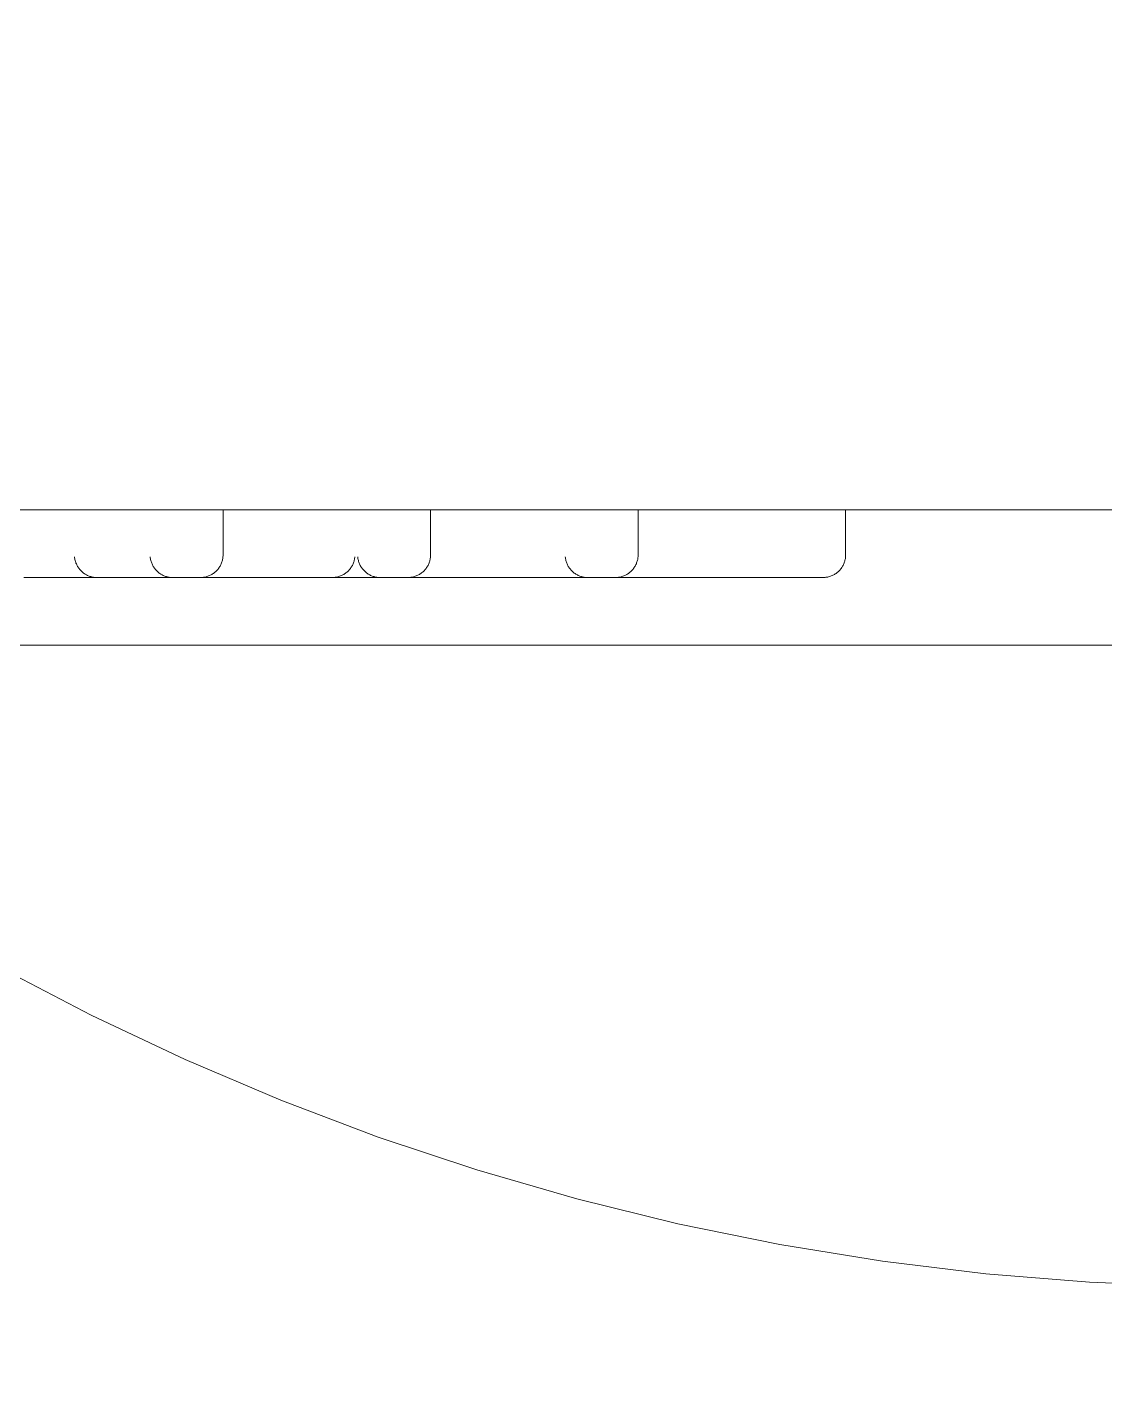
# Model space of a CAD drawing. Header units: metres. Extents: x 13415 to 21618, y 7657 to 10396.
# Drawn here: x 17731.63 to 17736.39, y 9334.41 to 9340.48 of the extents above; entities that cross this region are included whole.
import ezdxf

# ---------------------------------------------------------------- set-up
doc = ezdxf.new("R2010")
doc.units = ezdxf.units.M
doc.header["$LTSCALE"] = 0.2
doc.layers.add('02', color=2, linetype='Continuous')
doc.layers.add('A-GENM', color=2, linetype='Continuous', lineweight=9)

msp = doc.modelspace()

# ---------------------------------------------------------------- hatches: boundary and pattern name
at = {"layer": '02'}
h = msp.add_hatch(dxfattribs=at)
h.set_pattern_fill('ANGLE', color=1, scale=5)
h.set_pattern_definition([(0, (-6806.05, 3562.744), (0, 34.925), [25.4, -9.525]), (90, (-6806.05, 3562.744), (-34.925, 2e-15), [25.4, -9.525])])
h.paths.add_polyline_path([(17948.7938, 9438.521), (17688.7938, 9438.521), (17688.7938, 9148.521), (17948.7938, 9148.521)])

# ---------------------------------------------------------------- linework, layer by layer
at = {"layer": 'A-GENM'}
for p, q in [((17731.6791, 9338.3471), (17732.4604, 9338.3471)), ((17732.4907, 9338.1471), (17732.4907, 9338.3471)), ((17732.5968, 9338.3471), (17733.378, 9338.3471)), ((17733.4084, 9338.1471), (17733.4084, 9338.3471)), ((17733.5145, 9338.3471), (17734.2957, 9338.3471)), ((17734.326, 9338.1471), (17734.326, 9338.3471)), ((17734.4321, 9338.3471), (17735.2134, 9338.3471)), ((17736.3676, 9338.3471), (17735.1187, 9338.3471)), ((17735.2437, 9338.1471), (17735.2437, 9338.3471))]:
    msp.add_line(p, q, dxfattribs=at)
at = {"layer": 'A-GENM', "flags": 128}
for points in [[(17724.428, 9338.3471), (17725.0999, 9338.3471), (17725.7908, 9338.3471), (17726.4997, 9338.3471), (17727.2255, 9338.3471), (17727.9669, 9338.3471), (17728.7228, 9338.3471), (17729.492, 9338.3471), (17730.2733, 9338.3471), (17731.0654, 9338.3471), (17731.867, 9338.3471), (17732.6769, 9338.3471), (17733.4938, 9338.3471), (17734.3163, 9338.3471), (17735.1431, 9338.3471), (17735.973, 9338.3471), (17736.8045, 9338.3471)], [(17729.0305, 9338.1471), (17729.2613, 9337.9271), (17729.6066, 9337.6232), (17729.9638, 9337.3334), (17730.3323, 9337.0582), (17730.7115, 9336.7978), (17731.1008, 9336.5529), (17731.4996, 9336.3237), (17731.9073, 9336.1107), (17732.3231, 9335.9141), (17732.7465, 9335.7343), (17733.1767, 9335.5716), (17733.6131, 9335.4262), (17734.055, 9335.2984), (17734.5016, 9335.1883), (17734.9522, 9335.0962), (17735.4062, 9335.0222), (17735.8628, 9334.9664), (17736.3212, 9334.9289), (17736.7808, 9334.9098), (17737.0291, 9334.9071)], [(17731.9338, 9338.0471), (17731.9298, 9338.0472), (17731.9258, 9338.0474), (17731.9218, 9338.0478), (17731.9179, 9338.0484), (17731.9139, 9338.0491), (17731.91, 9338.05), (17731.9062, 9338.051), (17731.9023, 9338.0522), (17731.8986, 9338.0535), (17731.8949, 9338.055), (17731.8912, 9338.0566), (17731.8876, 9338.0584), (17731.8841, 9338.0603), (17731.8807, 9338.0624), (17731.8773, 9338.0646), (17731.8741, 9338.0669), (17731.8709, 9338.0694), (17731.8679, 9338.0719), (17731.8649, 9338.0746), (17731.8621, 9338.0774), (17731.8593, 9338.0804), (17731.8567, 9338.0834), (17731.8542, 9338.0865), (17731.8519, 9338.0898), (17731.8496, 9338.0931), (17731.8476, 9338.0965), (17731.8456, 9338.1), (17731.8438, 9338.1035), (17731.8421, 9338.1072), (17731.8406, 9338.1109), (17731.8392, 9338.1146), (17731.838, 9338.1184), (17731.8369, 9338.1223), (17731.836, 9338.1262), (17731.8353, 9338.1301), (17731.8346, 9338.1341), (17731.8342, 9338.1381)], [(17732.2684, 9338.0471), (17732.2644, 9338.0472), (17732.2604, 9338.0474), (17732.2564, 9338.0478), (17732.2524, 9338.0484), (17732.2485, 9338.0491), (17732.2446, 9338.05), (17732.2407, 9338.051), (17732.2369, 9338.0522), (17732.2331, 9338.0535), (17732.2294, 9338.055), (17732.2258, 9338.0566), (17732.2222, 9338.0584), (17732.2187, 9338.0603), (17732.2153, 9338.0624), (17732.2119, 9338.0646), (17732.2087, 9338.0669), (17732.2055, 9338.0694), (17732.2024, 9338.0719), (17732.1995, 9338.0746), (17732.1966, 9338.0774), (17732.1939, 9338.0804), (17732.1913, 9338.0834), (17732.1888, 9338.0865), (17732.1865, 9338.0898), (17732.1842, 9338.0931), (17732.1821, 9338.0965), (17732.1802, 9338.1), (17732.1784, 9338.1035), (17732.1767, 9338.1072), (17732.1752, 9338.1109), (17732.1738, 9338.1146), (17732.1726, 9338.1184), (17732.1715, 9338.1223), (17732.1706, 9338.1262), (17732.1698, 9338.1301), (17732.1692, 9338.1341), (17732.1688, 9338.1381)], [(17732.4907, 9338.1471), (17732.4906, 9338.1431), (17732.4904, 9338.1391), (17732.49, 9338.1351), (17732.4894, 9338.1312), (17732.4887, 9338.1273), (17732.4878, 9338.1233), (17732.4868, 9338.1195), (17732.4856, 9338.1157), (17732.4843, 9338.1119), (17732.4828, 9338.1082), (17732.4812, 9338.1045), (17732.4794, 9338.1009), (17732.4775, 9338.0974), (17732.4754, 9338.094), (17732.4732, 9338.0907), (17732.4709, 9338.0874), (17732.4685, 9338.0842), (17732.4659, 9338.0812), (17732.4632, 9338.0782), (17732.4604, 9338.0754), (17732.4575, 9338.0727), (17732.4544, 9338.07), (17732.4513, 9338.0676), (17732.4481, 9338.0652), (17732.4447, 9338.063), (17732.4413, 9338.0609), (17732.4378, 9338.0589), (17732.4343, 9338.0571), (17732.4306, 9338.0554), (17732.4269, 9338.0539), (17732.4232, 9338.0525), (17732.4194, 9338.0513), (17732.4155, 9338.0502), (17732.4116, 9338.0493), (17732.4077, 9338.0486), (17732.4037, 9338.048), (17732.3998, 9338.0475), (17732.3958, 9338.0472), (17732.3918, 9338.0471), (17732.3907, 9338.0471)], [(17733.0735, 9338.1391), (17733.0731, 9338.1351), (17733.0725, 9338.1312), (17733.0718, 9338.1273), (17733.0709, 9338.1233), (17733.0699, 9338.1195), (17733.0687, 9338.1157), (17733.0674, 9338.1119), (17733.0659, 9338.1082), (17733.0643, 9338.1045), (17733.0625, 9338.1009), (17733.0606, 9338.0974), (17733.0585, 9338.094), (17733.0563, 9338.0907), (17733.054, 9338.0874), (17733.0516, 9338.0842), (17733.049, 9338.0812), (17733.0463, 9338.0782), (17733.0435, 9338.0754), (17733.0405, 9338.0727), (17733.0375, 9338.07), (17733.0344, 9338.0676), (17733.0311, 9338.0652), (17733.0278, 9338.063), (17733.0244, 9338.0609), (17733.0209, 9338.0589), (17733.0174, 9338.0571), (17733.0137, 9338.0554), (17733.01, 9338.0539), (17733.0063, 9338.0525), (17733.0025, 9338.0513), (17732.9986, 9338.0502), (17732.9947, 9338.0493), (17732.9908, 9338.0486), (17732.9868, 9338.048), (17732.9829, 9338.0475), (17732.9789, 9338.0472), (17732.9749, 9338.0471), (17732.9738, 9338.0471)], [(17733.186, 9338.0471), (17733.182, 9338.0472), (17733.1781, 9338.0474), (17733.1741, 9338.0478), (17733.1701, 9338.0484), (17733.1662, 9338.0491), (17733.1623, 9338.05), (17733.1584, 9338.051), (17733.1546, 9338.0522), (17733.1508, 9338.0535), (17733.1471, 9338.055), (17733.1435, 9338.0566), (17733.1399, 9338.0584), (17733.1364, 9338.0603), (17733.1329, 9338.0624), (17733.1296, 9338.0646), (17733.1263, 9338.0669), (17733.1232, 9338.0694), (17733.1201, 9338.0719), (17733.1172, 9338.0746), (17733.1143, 9338.0774), (17733.1116, 9338.0804), (17733.109, 9338.0834), (17733.1065, 9338.0865), (17733.1041, 9338.0898), (17733.1019, 9338.0931), (17733.0998, 9338.0965), (17733.0978, 9338.1), (17733.096, 9338.1035), (17733.0944, 9338.1072), (17733.0928, 9338.1109), (17733.0915, 9338.1146), (17733.0902, 9338.1184), (17733.0892, 9338.1223), (17733.0883, 9338.1262), (17733.0875, 9338.1301), (17733.0869, 9338.1341), (17733.0865, 9338.1381)], [(17733.4084, 9338.1471), (17733.4083, 9338.1431), (17733.4081, 9338.1391), (17733.4077, 9338.1351), (17733.4071, 9338.1312), (17733.4064, 9338.1273), (17733.4055, 9338.1233), (17733.4045, 9338.1195), (17733.4033, 9338.1157), (17733.402, 9338.1119), (17733.4005, 9338.1082), (17733.3989, 9338.1045), (17733.3971, 9338.1009), (17733.3952, 9338.0974), (17733.3931, 9338.094), (17733.3909, 9338.0907), (17733.3886, 9338.0874), (17733.3861, 9338.0842), (17733.3836, 9338.0812), (17733.3809, 9338.0782), (17733.378, 9338.0754), (17733.3751, 9338.0727), (17733.3721, 9338.07), (17733.369, 9338.0676), (17733.3657, 9338.0652), (17733.3624, 9338.063), (17733.359, 9338.0609), (17733.3555, 9338.0589), (17733.3519, 9338.0571), (17733.3483, 9338.0554), (17733.3446, 9338.0539), (17733.3409, 9338.0525), (17733.337, 9338.0513), (17733.3332, 9338.0502), (17733.3293, 9338.0493), (17733.3254, 9338.0486), (17733.3214, 9338.048), (17733.3174, 9338.0475), (17733.3135, 9338.0472), (17733.3095, 9338.0471), (17733.3084, 9338.0471)], [(17734.1037, 9338.0471), (17734.0997, 9338.0472), (17734.0957, 9338.0474), (17734.0917, 9338.0478), (17734.0878, 9338.0484), (17734.0838, 9338.0491), (17734.0799, 9338.05), (17734.0761, 9338.051), (17734.0723, 9338.0522), (17734.0685, 9338.0535), (17734.0648, 9338.055), (17734.0611, 9338.0566), (17734.0575, 9338.0584), (17734.054, 9338.0603), (17734.0506, 9338.0624), (17734.0473, 9338.0646), (17734.044, 9338.0669), (17734.0408, 9338.0694), (17734.0378, 9338.0719), (17734.0348, 9338.0746), (17734.032, 9338.0774), (17734.0293, 9338.0804), (17734.0266, 9338.0834), (17734.0242, 9338.0865), (17734.0218, 9338.0898), (17734.0196, 9338.0931), (17734.0175, 9338.0965), (17734.0155, 9338.1), (17734.0137, 9338.1035), (17734.012, 9338.1072), (17734.0105, 9338.1109), (17734.0091, 9338.1146), (17734.0079, 9338.1184), (17734.0068, 9338.1223), (17734.0059, 9338.1262), (17734.0052, 9338.1301), (17734.0046, 9338.1341), (17734.0041, 9338.1381)], [(17734.326, 9338.1471), (17734.326, 9338.1431), (17734.3257, 9338.1391), (17734.3253, 9338.1351), (17734.3248, 9338.1312), (17734.3241, 9338.1273), (17734.3232, 9338.1233), (17734.3222, 9338.1195), (17734.321, 9338.1157), (17734.3196, 9338.1119), (17734.3182, 9338.1082), (17734.3165, 9338.1045), (17734.3147, 9338.1009), (17734.3128, 9338.0974), (17734.3108, 9338.094), (17734.3086, 9338.0907), (17734.3063, 9338.0874), (17734.3038, 9338.0842), (17734.3012, 9338.0812), (17734.2985, 9338.0782), (17734.2957, 9338.0754), (17734.2928, 9338.0727), (17734.2898, 9338.07), (17734.2866, 9338.0676), (17734.2834, 9338.0652), (17734.2801, 9338.063), (17734.2767, 9338.0609), (17734.2732, 9338.0589), (17734.2696, 9338.0571), (17734.266, 9338.0554), (17734.2623, 9338.0539), (17734.2585, 9338.0525), (17734.2547, 9338.0513), (17734.2509, 9338.0502), (17734.247, 9338.0493), (17734.243, 9338.0486), (17734.2391, 9338.048), (17734.2351, 9338.0475), (17734.2311, 9338.0472), (17734.2271, 9338.0471), (17734.226, 9338.0471)], [(17735.2437, 9338.1471), (17735.2436, 9338.1431), (17735.2434, 9338.1391), (17735.243, 9338.1351), (17735.2424, 9338.1312), (17735.2417, 9338.1273), (17735.2408, 9338.1233), (17735.2398, 9338.1195), (17735.2386, 9338.1157), (17735.2373, 9338.1119), (17735.2358, 9338.1082), (17735.2342, 9338.1045), (17735.2324, 9338.1009), (17735.2305, 9338.0974), (17735.2284, 9338.094), (17735.2262, 9338.0907), (17735.2239, 9338.0874), (17735.2215, 9338.0842), (17735.2189, 9338.0812), (17735.2162, 9338.0782), (17735.2134, 9338.0754), (17735.2105, 9338.0727), (17735.2074, 9338.07), (17735.2043, 9338.0676), (17735.2011, 9338.0652), (17735.1977, 9338.063), (17735.1943, 9338.0609), (17735.1908, 9338.0589), (17735.1873, 9338.0571), (17735.1836, 9338.0554), (17735.18, 9338.0539), (17735.1762, 9338.0525), (17735.1724, 9338.0513), (17735.1685, 9338.0502), (17735.1646, 9338.0493), (17735.1607, 9338.0486), (17735.1568, 9338.048), (17735.1528, 9338.0475), (17735.1488, 9338.0472), (17735.1448, 9338.0471), (17735.1437, 9338.0471)], [(17732.0314, 9338.0471), (17732.0115, 9338.0471), (17731.9914, 9338.0471), (17731.971, 9338.0471), (17731.9506, 9338.0471), (17731.9299, 9338.0471), (17731.9092, 9338.0471), (17731.8885, 9338.0471), (17731.8677, 9338.0471), (17731.8469, 9338.0471), (17731.8261, 9338.0471), (17731.8054, 9338.0471), (17731.7849, 9338.0471), (17731.7644, 9338.0471), (17731.7442, 9338.0471), (17731.7241, 9338.0471), (17731.7043, 9338.0471), (17731.6847, 9338.0471), (17731.6654, 9338.0471), (17731.6465, 9338.0471), (17731.6279, 9338.0471), (17731.6097, 9338.0471)], [(17731.6256, 9338.0471), (17731.6442, 9338.0471), (17731.663, 9338.0471), (17731.6823, 9338.0471), (17731.7018, 9338.0471), (17731.71, 9338.0471)], [(17731.71, 9338.0471), (17731.7299, 9338.0471), (17731.7501, 9338.0471), (17731.7704, 9338.0471), (17731.7909, 9338.0471), (17731.8115, 9338.0471), (17731.8322, 9338.0471), (17731.8529, 9338.0471), (17731.8737, 9338.0471), (17731.8945, 9338.0471), (17731.9153, 9338.0471), (17731.936, 9338.0471), (17731.9565, 9338.0471), (17731.977, 9338.0471), (17731.9973, 9338.0471), (17732.0173, 9338.0471), (17732.0372, 9338.0471), (17732.0567, 9338.0471), (17732.076, 9338.0471), (17732.0949, 9338.0471), (17732.1135, 9338.0471), (17732.1317, 9338.0471), (17732.1495, 9338.0471), (17732.1668, 9338.0471), (17732.1837, 9338.0471), (17732.2, 9338.0471), (17732.2159, 9338.0471), (17732.2311, 9338.0471), (17732.2458, 9338.0471), (17732.2599, 9338.0471), (17732.2734, 9338.0471), (17732.2863, 9338.0471), (17732.2984, 9338.0471), (17732.3099, 9338.0471), (17732.3207, 9338.0471), (17732.3307, 9338.0471), (17732.3401, 9338.0471), (17732.3486, 9338.0471), (17732.3565, 9338.0471), (17732.3635, 9338.0471), (17732.3697, 9338.0471), (17732.3752, 9338.0471), (17732.3798, 9338.0471), (17732.3836, 9338.0471), (17732.3867, 9338.0471), (17732.3888, 9338.0471), (17732.3902, 9338.0471), (17732.3907, 9338.0471)], [(17732.7594, 9338.0471), (17732.7424, 9338.0471), (17732.7248, 9338.0471), (17732.7069, 9338.0471), (17732.6885, 9338.0471), (17732.6698, 9338.0471), (17732.6507, 9338.0471), (17732.6313, 9338.0471), (17732.6116, 9338.0471), (17732.5917, 9338.0471), (17732.5715, 9338.0471), (17732.5511, 9338.0471), (17732.5306, 9338.0471), (17732.51, 9338.0471), (17732.4893, 9338.0471), (17732.4685, 9338.0471), (17732.4477, 9338.0471), (17732.4269, 9338.0471), (17732.4062, 9338.0471), (17732.3855, 9338.0471), (17732.365, 9338.0471), (17732.3445, 9338.0471), (17732.3243, 9338.0471), (17732.3043, 9338.0471), (17732.2845, 9338.0471), (17732.2649, 9338.0471), (17732.2457, 9338.0471), (17732.2268, 9338.0471), (17732.2083, 9338.0471), (17732.1902, 9338.0471), (17732.1725, 9338.0471), (17732.1552, 9338.0471), (17732.1384, 9338.0471), (17732.1221, 9338.0471), (17732.1064, 9338.0471), (17732.0912, 9338.0471), (17732.0766, 9338.0471), (17732.0626, 9338.0471), (17732.0492, 9338.0471), (17732.0364, 9338.0471), (17732.0244, 9338.0471), (17732.013, 9338.0471), (17732.0023, 9338.0471), (17731.9923, 9338.0471), (17731.9831, 9338.0471), (17731.9747, 9338.0471), (17731.967, 9338.0471), (17731.96, 9338.0471), (17731.9539, 9338.0471), (17731.9486, 9338.0471), (17731.9441, 9338.0471), (17731.9404, 9338.0471), (17731.9375, 9338.0471), (17731.9354, 9338.0471), (17731.9342, 9338.0471), (17731.9338, 9338.0471)], [(17731.9338, 9338.0471), (17731.9342, 9338.0471), (17731.9355, 9338.0471), (17731.9375, 9338.0471), (17731.9404, 9338.0471), (17731.9442, 9338.0471), (17731.9487, 9338.0471), (17731.954, 9338.0471), (17731.9602, 9338.0471), (17731.9671, 9338.0471), (17731.9748, 9338.0471), (17731.9833, 9338.0471), (17731.9926, 9338.0471), (17732.0025, 9338.0471), (17732.0132, 9338.0471), (17732.0246, 9338.0471), (17732.0367, 9338.0471), (17732.0495, 9338.0471), (17732.0629, 9338.0471), (17732.0769, 9338.0471), (17732.0915, 9338.0471), (17732.1067, 9338.0471), (17732.1225, 9338.0471), (17732.1388, 9338.0471), (17732.1481, 9338.0471)], [(17732.3907, 9338.0471), (17732.3903, 9338.0471), (17732.389, 9338.0471), (17732.387, 9338.0471), (17732.3841, 9338.0471), (17732.3803, 9338.0471), (17732.3758, 9338.0471), (17732.3705, 9338.0471), (17732.3643, 9338.0471), (17732.3574, 9338.0471), (17732.3497, 9338.0471), (17732.3412, 9338.0471), (17732.3319, 9338.0471), (17732.322, 9338.0471), (17732.3113, 9338.0471), (17732.2999, 9338.0471), (17732.2878, 9338.0471), (17732.275, 9338.0471), (17732.2616, 9338.0471), (17732.2476, 9338.0471), (17732.233, 9338.0471), (17732.2178, 9338.0471), (17732.202, 9338.0471), (17732.1857, 9338.0471), (17732.1689, 9338.0471), (17732.1517, 9338.0471), (17732.1339, 9338.0471), (17732.1158, 9338.0471), (17732.0973, 9338.0471), (17732.0784, 9338.0471), (17732.0591, 9338.0471), (17732.0396, 9338.0471), (17732.0314, 9338.0471)], [(17732.1481, 9338.0471), (17732.1652, 9338.0471), (17732.1827, 9338.0471), (17732.2007, 9338.0471), (17732.2191, 9338.0471), (17732.2378, 9338.0471), (17732.2569, 9338.0471), (17732.2763, 9338.0471), (17732.296, 9338.0471), (17732.3159, 9338.0471), (17732.3361, 9338.0471), (17732.3564, 9338.0471), (17732.377, 9338.0471), (17732.3976, 9338.0471), (17732.4183, 9338.0471), (17732.4391, 9338.0471), (17732.4599, 9338.0471), (17732.4807, 9338.0471), (17732.5014, 9338.0471), (17732.5221, 9338.0471), (17732.5426, 9338.0471), (17732.563, 9338.0471), (17732.5833, 9338.0471), (17732.6033, 9338.0471), (17732.6231, 9338.0471), (17732.6427, 9338.0471), (17732.6619, 9338.0471), (17732.6808, 9338.0471), (17732.6993, 9338.0471), (17732.7174, 9338.0471), (17732.7351, 9338.0471), (17732.7524, 9338.0471), (17732.7692, 9338.0471), (17732.7855, 9338.0471), (17732.8012, 9338.0471), (17732.8164, 9338.0471), (17732.831, 9338.0471), (17732.845, 9338.0471), (17732.8584, 9338.0471), (17732.8712, 9338.0471), (17732.8832, 9338.0471), (17732.8946, 9338.0471), (17732.9053, 9338.0471), (17732.9152, 9338.0471), (17732.9245, 9338.0471), (17732.9329, 9338.0471), (17732.9406, 9338.0471), (17732.9475, 9338.0471), (17732.9537, 9338.0471), (17732.959, 9338.0471), (17732.9635, 9338.0471), (17732.9672, 9338.0471), (17732.9701, 9338.0471), (17732.9722, 9338.0471), (17732.9734, 9338.0471), (17732.9738, 9338.0471)], [(17732.9491, 9338.0471), (17732.9292, 9338.0471), (17732.909, 9338.0471), (17732.8887, 9338.0471), (17732.8682, 9338.0471), (17732.8476, 9338.0471), (17732.8269, 9338.0471), (17732.8061, 9338.0471), (17732.7853, 9338.0471), (17732.7645, 9338.0471), (17732.7438, 9338.0471), (17732.7231, 9338.0471), (17732.7025, 9338.0471), (17732.6821, 9338.0471), (17732.6618, 9338.0471), (17732.6418, 9338.0471), (17732.6219, 9338.0471), (17732.6024, 9338.0471), (17732.5831, 9338.0471), (17732.5641, 9338.0471), (17732.5456, 9338.0471), (17732.5274, 9338.0471), (17732.5096, 9338.0471), (17732.4923, 9338.0471), (17732.4754, 9338.0471), (17732.459, 9338.0471), (17732.4432, 9338.0471), (17732.4279, 9338.0471), (17732.4132, 9338.0471), (17732.3991, 9338.0471), (17732.3857, 9338.0471), (17732.3728, 9338.0471), (17732.3607, 9338.0471), (17732.3492, 9338.0471), (17732.3384, 9338.0471), (17732.3283, 9338.0471), (17732.319, 9338.0471), (17732.3104, 9338.0471), (17732.3026, 9338.0471), (17732.2956, 9338.0471), (17732.2893, 9338.0471), (17732.2839, 9338.0471), (17732.2793, 9338.0471), (17732.2754, 9338.0471), (17732.2724, 9338.0471), (17732.2703, 9338.0471), (17732.2689, 9338.0471), (17732.2684, 9338.0471)], [(17732.2684, 9338.0471), (17732.2688, 9338.0471), (17732.27, 9338.0471), (17732.2721, 9338.0471), (17732.275, 9338.0471), (17732.2787, 9338.0471), (17732.2833, 9338.0471), (17732.2886, 9338.0471), (17732.2948, 9338.0471), (17732.3017, 9338.0471), (17732.3094, 9338.0471), (17732.3179, 9338.0471), (17732.3271, 9338.0471), (17732.3371, 9338.0471), (17732.3478, 9338.0471), (17732.3592, 9338.0471), (17732.3713, 9338.0471), (17732.384, 9338.0471), (17732.3974, 9338.0471), (17732.4115, 9338.0471), (17732.4261, 9338.0471), (17732.4413, 9338.0471), (17732.4571, 9338.0471), (17732.4733, 9338.0471), (17732.4901, 9338.0471), (17732.5074, 9338.0471), (17732.5251, 9338.0471), (17732.5433, 9338.0471), (17732.5618, 9338.0471), (17732.5807, 9338.0471), (17732.5999, 9338.0471), (17732.6195, 9338.0471), (17732.6277, 9338.0471)], [(17732.6277, 9338.0471), (17732.6476, 9338.0471), (17732.6677, 9338.0471), (17732.688, 9338.0471), (17732.7085, 9338.0471), (17732.7291, 9338.0471), (17732.7498, 9338.0471), (17732.7706, 9338.0471), (17732.7914, 9338.0471), (17732.8122, 9338.0471), (17732.833, 9338.0471), (17732.8536, 9338.0471), (17732.8742, 9338.0471), (17732.8947, 9338.0471), (17732.9149, 9338.0471), (17732.935, 9338.0471), (17732.9548, 9338.0471), (17732.9744, 9338.0471), (17732.9937, 9338.0471), (17733.0126, 9338.0471), (17733.0312, 9338.0471), (17733.0494, 9338.0471), (17733.0672, 9338.0471), (17733.0845, 9338.0471), (17733.1013, 9338.0471), (17733.1177, 9338.0471), (17733.1335, 9338.0471), (17733.1488, 9338.0471), (17733.1635, 9338.0471), (17733.1776, 9338.0471), (17733.1911, 9338.0471), (17733.2039, 9338.0471), (17733.2161, 9338.0471), (17733.2276, 9338.0471), (17733.2384, 9338.0471), (17733.2484, 9338.0471), (17733.2577, 9338.0471), (17733.2663, 9338.0471), (17733.2741, 9338.0471), (17733.2812, 9338.0471), (17733.2874, 9338.0471), (17733.2929, 9338.0471), (17733.2975, 9338.0471), (17733.3013, 9338.0471), (17733.3043, 9338.0471), (17733.3065, 9338.0471), (17733.3078, 9338.0471), (17733.3084, 9338.0471)], [(17732.9738, 9338.0471), (17732.9734, 9338.0471), (17732.9721, 9338.0471), (17732.9701, 9338.0471), (17732.9672, 9338.0471), (17732.9634, 9338.0471), (17732.9589, 9338.0471), (17732.9535, 9338.0471), (17732.9474, 9338.0471), (17732.9405, 9338.0471), (17732.9327, 9338.0471), (17732.9243, 9338.0471), (17732.915, 9338.0471), (17732.9051, 9338.0471), (17732.8944, 9338.0471), (17732.883, 9338.0471), (17732.8709, 9338.0471), (17732.8581, 9338.0471), (17732.8447, 9338.0471), (17732.8307, 9338.0471), (17732.8161, 9338.0471), (17732.8009, 9338.0471), (17732.7851, 9338.0471), (17732.7688, 9338.0471), (17732.7594, 9338.0471)], [(17733.3084, 9338.0471), (17733.308, 9338.0471), (17733.3067, 9338.0471), (17733.3046, 9338.0471), (17733.3017, 9338.0471), (17733.298, 9338.0471), (17733.2935, 9338.0471), (17733.2881, 9338.0471), (17733.282, 9338.0471), (17733.275, 9338.0471), (17733.2673, 9338.0471), (17733.2588, 9338.0471), (17733.2496, 9338.0471), (17733.2396, 9338.0471), (17733.2289, 9338.0471), (17733.2175, 9338.0471), (17733.2055, 9338.0471), (17733.1927, 9338.0471), (17733.1793, 9338.0471), (17733.1653, 9338.0471), (17733.1507, 9338.0471), (17733.1355, 9338.0471), (17733.1197, 9338.0471), (17733.1034, 9338.0471), (17733.0866, 9338.0471), (17733.0693, 9338.0471), (17733.0516, 9338.0471), (17733.0335, 9338.0471), (17733.0149, 9338.0471), (17732.996, 9338.0471), (17732.9768, 9338.0471), (17732.9573, 9338.0471), (17732.9491, 9338.0471)], [(17733.186, 9338.0471), (17733.1865, 9338.0471), (17733.1877, 9338.0471), (17733.1898, 9338.0471), (17733.1927, 9338.0471), (17733.1964, 9338.0471), (17733.2009, 9338.0471), (17733.2063, 9338.0471), (17733.2124, 9338.0471), (17733.2194, 9338.0471), (17733.2271, 9338.0471), (17733.2356, 9338.0471), (17733.2448, 9338.0471), (17733.2548, 9338.0471), (17733.2655, 9338.0471), (17733.2769, 9338.0471), (17733.289, 9338.0471), (17733.3017, 9338.0471), (17733.3151, 9338.0471), (17733.3291, 9338.0471), (17733.3438, 9338.0471), (17733.359, 9338.0471), (17733.3747, 9338.0471), (17733.391, 9338.0471), (17733.4078, 9338.0471), (17733.4251, 9338.0471), (17733.4428, 9338.0471), (17733.461, 9338.0471), (17733.4795, 9338.0471), (17733.4984, 9338.0471), (17733.5176, 9338.0471), (17733.5372, 9338.0471), (17733.5454, 9338.0471)], [(17733.8667, 9338.0471), (17733.8468, 9338.0471), (17733.8267, 9338.0471), (17733.8064, 9338.0471), (17733.7859, 9338.0471), (17733.7653, 9338.0471), (17733.7446, 9338.0471), (17733.7238, 9338.0471), (17733.703, 9338.0471), (17733.6822, 9338.0471), (17733.6615, 9338.0471), (17733.6408, 9338.0471), (17733.6202, 9338.0471), (17733.5998, 9338.0471), (17733.5795, 9338.0471), (17733.5594, 9338.0471), (17733.5396, 9338.0471), (17733.52, 9338.0471), (17733.5008, 9338.0471), (17733.4818, 9338.0471), (17733.4632, 9338.0471), (17733.445, 9338.0471), (17733.4273, 9338.0471), (17733.4099, 9338.0471), (17733.3931, 9338.0471), (17733.3767, 9338.0471), (17733.3609, 9338.0471), (17733.3456, 9338.0471), (17733.3309, 9338.0471), (17733.3168, 9338.0471), (17733.3033, 9338.0471), (17733.2905, 9338.0471), (17733.2783, 9338.0471), (17733.2668, 9338.0471), (17733.2561, 9338.0471), (17733.246, 9338.0471), (17733.2367, 9338.0471), (17733.2281, 9338.0471), (17733.2203, 9338.0471), (17733.2133, 9338.0471), (17733.207, 9338.0471), (17733.2016, 9338.0471), (17733.1969, 9338.0471), (17733.1931, 9338.0471), (17733.1901, 9338.0471), (17733.1879, 9338.0471), (17733.1866, 9338.0471), (17733.1861, 9338.0471)], [(17733.5454, 9338.0471), (17733.5653, 9338.0471), (17733.5854, 9338.0471), (17733.6057, 9338.0471), (17733.6262, 9338.0471), (17733.6468, 9338.0471), (17733.6675, 9338.0471), (17733.6883, 9338.0471), (17733.7091, 9338.0471), (17733.7299, 9338.0471), (17733.7506, 9338.0471), (17733.7713, 9338.0471), (17733.7919, 9338.0471), (17733.8123, 9338.0471), (17733.8326, 9338.0471), (17733.8527, 9338.0471), (17733.8725, 9338.0471), (17733.8921, 9338.0471), (17733.9113, 9338.0471), (17733.9303, 9338.0471), (17733.9489, 9338.0471), (17733.9671, 9338.0471), (17733.9848, 9338.0471), (17734.0022, 9338.0471), (17734.019, 9338.0471), (17734.0354, 9338.0471), (17734.0512, 9338.0471), (17734.0665, 9338.0471), (17734.0812, 9338.0471), (17734.0953, 9338.0471), (17734.1088, 9338.0471), (17734.1216, 9338.0471), (17734.1338, 9338.0471), (17734.1452, 9338.0471), (17734.156, 9338.0471), (17734.1661, 9338.0471), (17734.1754, 9338.0471), (17734.184, 9338.0471), (17734.1918, 9338.0471), (17734.1988, 9338.0471), (17734.2051, 9338.0471), (17734.2105, 9338.0471), (17734.2152, 9338.0471), (17734.219, 9338.0471), (17734.222, 9338.0471), (17734.2242, 9338.0471), (17734.2255, 9338.0471), (17734.226, 9338.0471)], [(17734.226, 9338.0471), (17734.2256, 9338.0471), (17734.2244, 9338.0471), (17734.2223, 9338.0471), (17734.2194, 9338.0471), (17734.2157, 9338.0471), (17734.2111, 9338.0471), (17734.2058, 9338.0471), (17734.1996, 9338.0471), (17734.1927, 9338.0471), (17734.185, 9338.0471), (17734.1765, 9338.0471), (17734.1673, 9338.0471), (17734.1573, 9338.0471), (17734.1466, 9338.0471), (17734.1352, 9338.0471), (17734.1231, 9338.0471), (17734.1104, 9338.0471), (17734.097, 9338.0471), (17734.083, 9338.0471), (17734.0683, 9338.0471), (17734.0531, 9338.0471), (17734.0374, 9338.0471), (17734.0211, 9338.0471), (17734.0043, 9338.0471), (17733.987, 9338.0471), (17733.9693, 9338.0471), (17733.9511, 9338.0471), (17733.9326, 9338.0471), (17733.9137, 9338.0471), (17733.8945, 9338.0471), (17733.8749, 9338.0471), (17733.8667, 9338.0471)], [(17734.7844, 9338.0471), (17734.7645, 9338.0471), (17734.7444, 9338.0471), (17734.724, 9338.0471), (17734.7036, 9338.0471), (17734.6829, 9338.0471), (17734.6622, 9338.0471), (17734.6415, 9338.0471), (17734.6207, 9338.0471), (17734.5999, 9338.0471), (17734.5791, 9338.0471), (17734.5584, 9338.0471), (17734.5379, 9338.0471), (17734.5174, 9338.0471), (17734.4972, 9338.0471), (17734.4771, 9338.0471), (17734.4573, 9338.0471), (17734.4377, 9338.0471), (17734.4184, 9338.0471), (17734.3995, 9338.0471), (17734.3809, 9338.0471), (17734.3627, 9338.0471), (17734.3449, 9338.0471), (17734.3276, 9338.0471), (17734.3107, 9338.0471), (17734.2944, 9338.0471), (17734.2786, 9338.0471), (17734.2633, 9338.0471), (17734.2486, 9338.0471), (17734.2345, 9338.0471), (17734.221, 9338.0471), (17734.2082, 9338.0471), (17734.196, 9338.0471), (17734.1845, 9338.0471), (17734.1737, 9338.0471), (17734.1637, 9338.0471), (17734.1543, 9338.0471), (17734.1458, 9338.0471), (17734.138, 9338.0471), (17734.1309, 9338.0471), (17734.1247, 9338.0471), (17734.1192, 9338.0471), (17734.1146, 9338.0471), (17734.1108, 9338.0471), (17734.1078, 9338.0471), (17734.1056, 9338.0471), (17734.1042, 9338.0471), (17734.1037, 9338.0471)], [(17734.1037, 9338.0471), (17734.1041, 9338.0471), (17734.1054, 9338.0471), (17734.1075, 9338.0471), (17734.1104, 9338.0471), (17734.1141, 9338.0471), (17734.1186, 9338.0471), (17734.124, 9338.0471), (17734.1301, 9338.0471), (17734.137, 9338.0471), (17734.1448, 9338.0471), (17734.1532, 9338.0471), (17734.1625, 9338.0471), (17734.1724, 9338.0471), (17734.1831, 9338.0471), (17734.1945, 9338.0471), (17734.2066, 9338.0471), (17734.2194, 9338.0471), (17734.2328, 9338.0471), (17734.2468, 9338.0471), (17734.2614, 9338.0471), (17734.2766, 9338.0471), (17734.2924, 9338.0471), (17734.3087, 9338.0471), (17734.3255, 9338.0471), (17734.3428, 9338.0471), (17734.3605, 9338.0471), (17734.3786, 9338.0471), (17734.3972, 9338.0471), (17734.4161, 9338.0471), (17734.4353, 9338.0471), (17734.4548, 9338.0471), (17734.463, 9338.0471)], [(17734.463, 9338.0471), (17734.4829, 9338.0471), (17734.5031, 9338.0471), (17734.5234, 9338.0471), (17734.5439, 9338.0471), (17734.5645, 9338.0471), (17734.5852, 9338.0471), (17734.606, 9338.0471), (17734.6268, 9338.0471), (17734.6475, 9338.0471), (17734.6683, 9338.0471), (17734.689, 9338.0471), (17734.7096, 9338.0471), (17734.73, 9338.0471), (17734.7503, 9338.0471), (17734.7703, 9338.0471), (17734.7902, 9338.0471), (17734.8097, 9338.0471), (17734.829, 9338.0471), (17734.8479, 9338.0471), (17734.8665, 9338.0471), (17734.8847, 9338.0471), (17734.9025, 9338.0471), (17734.9198, 9338.0471), (17734.9367, 9338.0471), (17734.953, 9338.0471), (17734.9689, 9338.0471), (17734.9841, 9338.0471), (17734.9988, 9338.0471), (17735.0129, 9338.0471), (17735.0264, 9338.0471), (17735.0393, 9338.0471), (17735.0514, 9338.0471), (17735.0629, 9338.0471), (17735.0737, 9338.0471), (17735.0838, 9338.0471), (17735.0931, 9338.0471), (17735.1017, 9338.0471), (17735.1095, 9338.0471), (17735.1165, 9338.0471), (17735.1227, 9338.0471), (17735.1282, 9338.0471), (17735.1328, 9338.0471), (17735.1367, 9338.0471), (17735.1397, 9338.0471), (17735.1418, 9338.0471), (17735.1432, 9338.0471), (17735.1437, 9338.0471)], [(17735.1437, 9338.0471), (17735.1433, 9338.0471), (17735.1421, 9338.0471), (17735.14, 9338.0471), (17735.1371, 9338.0471), (17735.1333, 9338.0471), (17735.1288, 9338.0471), (17735.1235, 9338.0471), (17735.1173, 9338.0471), (17735.1104, 9338.0471), (17735.1027, 9338.0471), (17735.0942, 9338.0471), (17735.085, 9338.0471), (17735.075, 9338.0471), (17735.0643, 9338.0471), (17735.0529, 9338.0471), (17735.0408, 9338.0471), (17735.0281, 9338.0471), (17735.0147, 9338.0471), (17735.0006, 9338.0471), (17734.986, 9338.0471), (17734.9708, 9338.0471), (17734.955, 9338.0471), (17734.9387, 9338.0471), (17734.9219, 9338.0471), (17734.9047, 9338.0471), (17734.8869, 9338.0471), (17734.8688, 9338.0471), (17734.8503, 9338.0471), (17734.8314, 9338.0471), (17734.8121, 9338.0471), (17734.7926, 9338.0471), (17734.7844, 9338.0471)], [(17731.5297, 9337.7471), (17731.6486, 9337.7471), (17731.7761, 9337.7471), (17731.912, 9337.7471), (17732.0561, 9337.7471), (17732.2081, 9337.7471), (17732.3679, 9337.7471), (17732.5351, 9337.7471), (17732.7095, 9337.7471), (17732.8908, 9337.7471), (17733.0788, 9337.7471), (17733.273, 9337.7471), (17733.4733, 9337.7471), (17733.6792, 9337.7471), (17733.8905, 9337.7471), (17734.1069, 9337.7471), (17734.3279, 9337.7471), (17734.5532, 9337.7471), (17734.7825, 9337.7471), (17735.0154, 9337.7471), (17735.2515, 9337.7471), (17735.4904, 9337.7471), (17735.7318, 9337.7471), (17735.9753, 9337.7471), (17736.2205, 9337.7471), (17736.4669, 9337.7471)], [(17736.5336, 9337.7471), (17736.2869, 9337.7471), (17736.0413, 9337.7471), (17735.7973, 9337.7471), (17735.5553, 9337.7471), (17735.3157, 9337.7471), (17735.0788, 9337.7471), (17734.845, 9337.7471), (17734.6147, 9337.7471), (17734.3883, 9337.7471), (17734.1661, 9337.7471), (17733.9484, 9337.7471), (17733.7357, 9337.7471), (17733.5283, 9337.7471), (17733.3265, 9337.7471), (17733.1306, 9337.7471), (17732.9409, 9337.7471), (17732.7578, 9337.7471), (17732.5815, 9337.7471), (17732.4123, 9337.7471), (17732.2505, 9337.7471), (17732.0964, 9337.7471), (17731.9501, 9337.7471), (17731.812, 9337.7471), (17731.6822, 9337.7471), (17731.561, 9337.7471)]]:
    msp.add_lwpolyline(points, dxfattribs=at)

doc.saveas('drawing.dxf')
